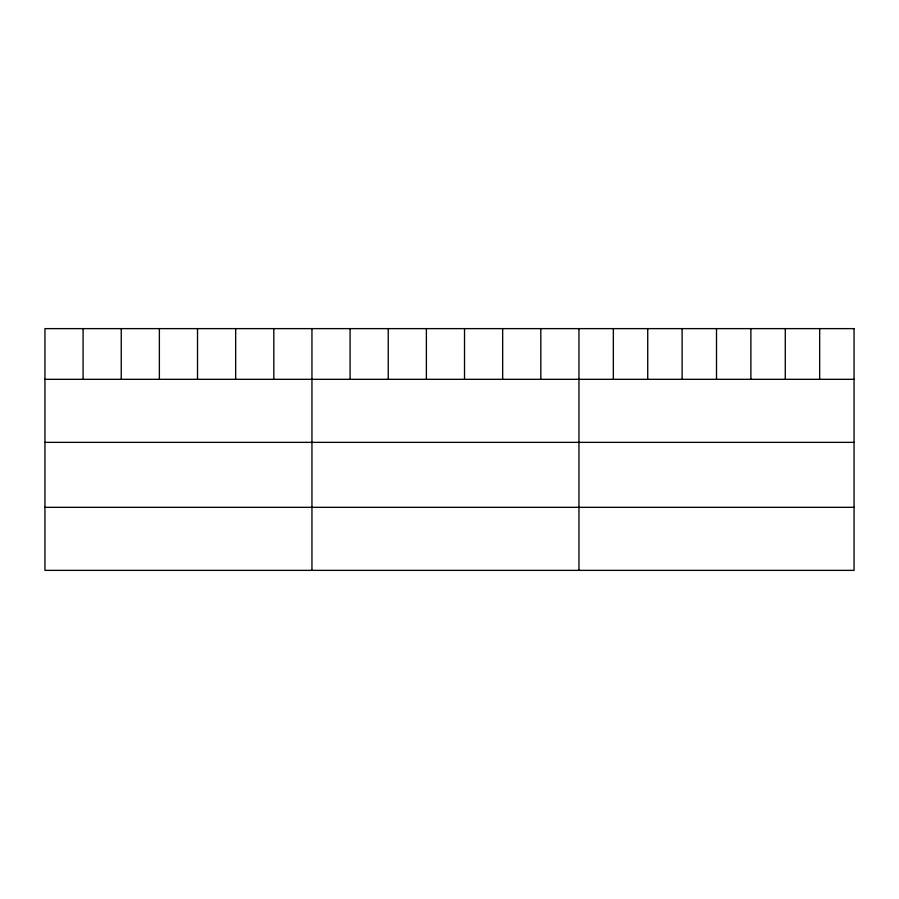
<?xml version="1.0" encoding="UTF-8"?>
<svg xmlns="http://www.w3.org/2000/svg" width="899" height="899" viewBox="0 0 899 899"><rect width="100%" height="100%" fill="white"/><g stroke="black" fill="none" stroke-linecap="round" stroke-linejoin="round"><path stroke-width="1.35" d="M44.95 379.322L854.05 379.322M44.95 442.364L854.05 442.364M44.95 507.328L854.05 507.328M819.663 328.629L819.663 379.322M785.276 328.629L785.276 379.322M750.89 328.629L750.89 379.322M716.503 328.629L716.503 379.322M682.116 328.629L682.116 379.322M647.73 328.629L647.73 379.322M613.343 328.629L613.343 379.322M578.956 328.629L578.956 570.371M540.816 328.629L540.816 379.322M502.665 328.629L502.665 379.322M464.525 328.629L464.525 379.322M426.384 328.629L426.384 379.322M388.244 328.629L388.244 379.322M350.093 328.629L350.093 379.322M311.953 328.629L311.953 570.371M273.813 328.629L273.813 379.322M235.662 328.629L235.662 379.322M197.522 328.629L197.522 379.322M159.381 328.629L159.381 379.322M121.241 328.629L121.241 379.322M83.09 328.629L83.09 379.322M854.05 328.629L44.95 328.629L44.95 570.371L854.05 570.371L854.05 328.629"/></g></svg>
